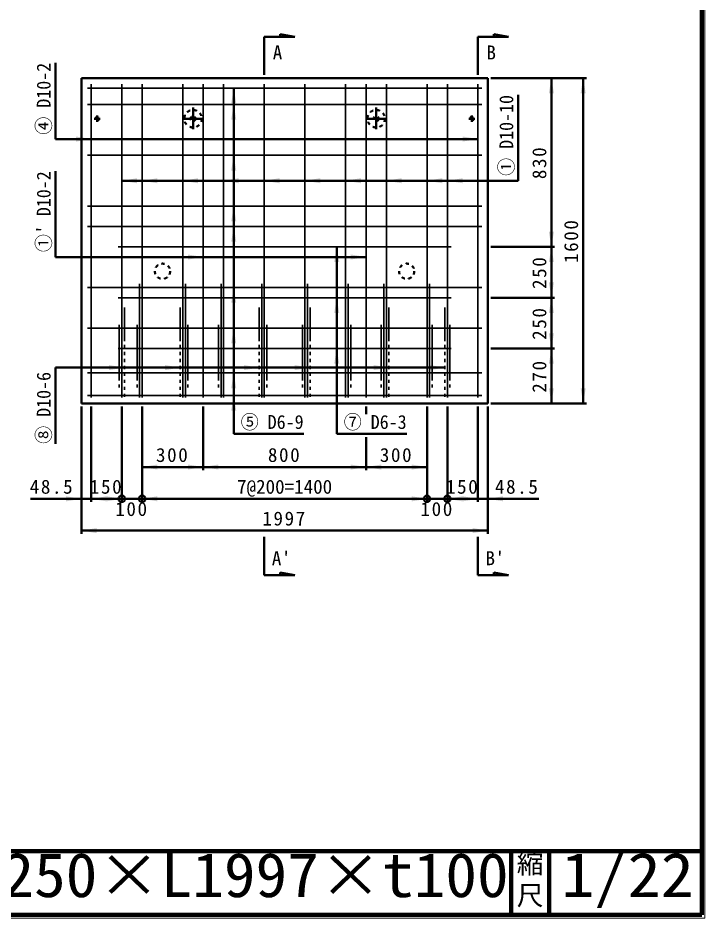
# Model space of a CAD drawing. Units: millimetres, scale not verified. Extents: x 100 to 4105, y 100 to 2870.
# Drawn here: x 3025 to 4105, y 100 to 1516 of the extents above; entities that cross this region are included whole.
import ezdxf
from ezdxf.enums import TextEntityAlignment as Align

# ---------------------------------------------------------------- set-up
doc = ezdxf.new("R2010")
doc.units = ezdxf.units.MM
doc.header["$LTSCALE"] = 5
doc.linetypes.add('USER2', pattern=[13.4, 10, -1.2, 1, -1.2])
doc.linetypes.add('USER3', pattern=[2.2, 1, -1.2])
doc.layers.add('V-nasSTD', color=7, linetype='Continuous', lineweight=50)
doc.styles.add('ＭＳ ゴシック', font='')
doc.styles.get('ＭＳ ゴシック').set_extended_font_data('MS Gothic')

msp = doc.modelspace()

# ---------------------------------------------------------------- hatches: boundary and pattern name
at = {"layer": 'V-nasSTD'}
for points in [[(3863.459, 1397.451), (3867.459, 1397.451), (3863.459, 1421.451), (3859.459, 1397.451)], [(3913.459, 1397.451), (3917.459, 1397.451), (3913.459, 1421.451), (3909.459, 1397.451)], [(3363.939, 1381.451), (3367.939, 1381.451), (3363.939, 1405.451), (3359.939, 1381.451)], [(3363.939, 1355.851), (3367.939, 1355.851), (3363.939, 1379.851), (3359.939, 1355.851)], [(3115.939, 1325.451), (3115.939, 1321.451), (3139.939, 1325.451), (3115.939, 1329.451)], [(3723.939, 1325.451), (3723.939, 1321.451), (3747.939, 1325.451), (3723.939, 1329.451)], [(3363.939, 1275.851), (3367.939, 1275.851), (3363.939, 1299.851), (3359.939, 1275.851)], [(3211.939, 1259.851), (3211.939, 1255.851), (3187.939, 1259.851), (3211.939, 1263.851)], [(3243.939, 1259.851), (3243.939, 1255.851), (3219.939, 1259.851), (3243.939, 1263.851)], [(3307.939, 1259.851), (3307.939, 1255.851), (3283.939, 1259.851), (3307.939, 1263.851)], [(3371.939, 1259.851), (3371.939, 1255.851), (3347.939, 1259.851), (3371.939, 1263.851)], [(3435.939, 1259.851), (3435.939, 1255.851), (3411.939, 1259.851), (3435.939, 1263.851)], [(3499.939, 1259.851), (3499.939, 1255.851), (3475.939, 1259.851), (3499.939, 1263.851)], [(3563.939, 1259.851), (3563.939, 1255.851), (3539.939, 1259.851), (3563.939, 1263.851)], [(3627.939, 1259.851), (3627.939, 1255.851), (3603.939, 1259.851), (3627.939, 1263.851)], [(3691.939, 1259.851), (3691.939, 1255.851), (3667.939, 1259.851), (3691.939, 1263.851)], [(3723.939, 1259.851), (3723.939, 1255.851), (3699.939, 1259.851), (3723.939, 1263.851)], [(3363.939, 1195.851), (3367.939, 1195.851), (3363.939, 1219.851), (3359.939, 1195.851)], [(3363.939, 1163.851), (3367.939, 1163.851), (3363.939, 1187.851), (3359.939, 1163.851)], [(3863.459, 1179.851), (3867.459, 1179.851), (3863.459, 1155.851), (3859.459, 1179.851)], [(3525.939, 1131.851), (3529.939, 1131.851), (3525.939, 1155.851), (3521.939, 1131.851)], [(3863.459, 1131.851), (3867.459, 1131.851), (3863.459, 1155.851), (3859.459, 1131.851)], [(3291.939, 1139.851), (3291.939, 1135.851), (3315.939, 1139.851), (3291.939, 1143.851)], [(3547.939, 1139.851), (3547.939, 1135.851), (3571.939, 1139.851), (3547.939, 1143.851)], [(3363.939, 1067.851), (3367.939, 1067.851), (3363.939, 1091.851), (3359.939, 1067.851)], [(3863.459, 1099.851), (3867.459, 1099.851), (3863.459, 1075.851), (3859.459, 1099.851)], [(3525.939, 1051.851), (3529.939, 1051.851), (3525.939, 1075.851), (3521.939, 1051.851)], [(3863.459, 1051.851), (3867.459, 1051.851), (3863.459, 1075.851), (3859.459, 1051.851)], [(3363.939, 1003.851), (3367.939, 1003.851), (3363.939, 1027.851), (3359.939, 1003.851)], [(3863.459, 1019.851), (3867.459, 1019.851), (3863.459, 995.851), (3859.459, 1019.851)], [(3525.939, 971.851), (3529.939, 971.851), (3525.939, 995.851), (3521.939, 971.851)], [(3863.459, 971.851), (3867.459, 971.851), (3863.459, 995.851), (3859.459, 971.851)], [(3167.939, 965.863), (3167.939, 961.863), (3191.939, 965.863), (3167.939, 969.863)], [(3255.939, 965.863), (3255.939, 961.863), (3279.939, 965.863), (3255.939, 969.863)], [(3379.939, 965.863), (3379.939, 961.863), (3403.939, 965.863), (3379.939, 969.863)], [(3459.939, 965.863), (3459.939, 961.863), (3483.939, 965.863), (3459.939, 969.863)], [(3583.939, 965.863), (3583.939, 961.863), (3607.939, 965.863), (3583.939, 969.863)], [(3671.939, 965.863), (3671.939, 961.863), (3695.939, 965.863), (3671.939, 969.863)], [(3363.939, 933.451), (3367.939, 933.451), (3363.939, 957.451), (3359.939, 933.451)], [(3363.939, 898.251), (3367.939, 898.251), (3363.939, 922.251), (3359.939, 898.251)], [(3863.459, 933.451), (3867.459, 933.451), (3863.459, 909.451), (3859.459, 933.451)], [(3913.459, 933.451), (3917.459, 933.451), (3913.459, 909.451), (3909.459, 933.451)], [(3243.939, 809.451), (3243.939, 805.451), (3219.939, 809.451), (3243.939, 813.451)], [(3291.939, 809.451), (3291.939, 805.451), (3315.939, 809.451), (3291.939, 813.451)], [(3339.939, 809.451), (3339.939, 805.451), (3315.939, 809.451), (3339.939, 813.451)], [(3547.939, 809.451), (3547.939, 805.451), (3571.939, 809.451), (3547.939, 813.451)], [(3595.939, 809.451), (3595.939, 805.451), (3571.939, 809.451), (3595.939, 813.451)], [(3643.939, 809.451), (3643.939, 805.451), (3667.939, 809.451), (3643.939, 813.451)], [(3100.419, 759.451), (3100.419, 755.451), (3124.419, 759.451), (3100.419, 763.451)], [(3163.939, 759.451), (3163.939, 755.451), (3139.939, 759.451), (3163.939, 763.451)], [(3163.939, 759.451), (3163.939, 755.451), (3187.939, 759.451), (3163.939, 763.451)], [(3243.939, 759.451), (3243.939, 755.451), (3219.939, 759.451), (3243.939, 763.451)], [(3243.939, 759.451), (3243.939, 755.451), (3219.939, 759.451), (3243.939, 763.451)], [(3643.939, 759.451), (3643.939, 755.451), (3667.939, 759.451), (3643.939, 763.451)], [(3723.939, 759.451), (3723.939, 755.451), (3699.939, 759.451), (3723.939, 763.451)], [(3723.939, 759.451), (3723.939, 755.451), (3747.939, 759.451), (3723.939, 763.451)], [(3787.459, 759.451), (3787.459, 755.451), (3763.459, 759.451), (3787.459, 763.451)], [(3148.419, 709.451), (3148.419, 705.451), (3124.419, 709.451), (3148.419, 713.451)], [(3739.459, 709.451), (3739.459, 705.451), (3763.459, 709.451), (3739.459, 713.451)]]:
    msp.add_hatch(color=256, dxfattribs=at).paths.add_polyline_path(points)

# ---------------------------------------------------------------- linework, layer by layer
at = {"layer": 'V-nasSTD', "lineweight": 100}
for p, q in [((4100, 105), (4100, 2865)), ((105, 205), (4100, 205)), ((3800, 205), (3800, 105)), ((3860, 205), (3860, 105)), ((105, 105), (4100, 105))]:
    msp.add_line(p, q, dxfattribs=at)
at = {"layer": 'V-nasSTD'}
for p, q in [((3436.939, 1486.451), (3436.939, 1490.291)), ((3436.939, 1490.291), (3459.979, 1486.451)), ((3772.939, 1486.451), (3772.939, 1490.291)), ((3772.939, 1490.291), (3795.979, 1486.451)), ((3411.939, 1426.451), (3411.939, 1486.451)), ((3436.939, 1486.451), (3411.939, 1486.451)), ((3436.939, 1486.451), (3459.979, 1486.451)), ((3747.939, 1426.451), (3747.939, 1486.451)), ((3772.939, 1486.451), (3747.939, 1486.451)), ((3772.939, 1486.451), (3795.979, 1486.451)), ((3083.939, 1325.451), (3083.939, 1445.451)), ((3124.419, 1421.451), (3124.419, 909.451)), ((3763.459, 1421.451), (3124.419, 1421.451)), ((3763.459, 909.451), (3763.459, 1421.451)), ((3768.459, 1421.451), (3918.459, 1421.451)), ((3863.459, 1421.451), (3863.459, 1155.851)), ((3913.459, 1421.451), (3913.459, 909.451)), ((3363.939, 861.451), (3363.939, 1405.451)), ((3811.459, 1259.851), (3811.459, 1394.851)), ((3747.939, 1325.451), (3083.939, 1325.451)), ((3083.939, 1139.851), (3083.939, 1274.851)), ((3811.459, 1259.851), (3187.939, 1259.851)), ((3525.939, 861.451), (3525.939, 1155.851)), ((3768.459, 1155.851), (3868.459, 1155.851)), ((3863.459, 1155.851), (3863.459, 1075.851)), ((3571.939, 1139.851), (3083.939, 1139.851)), ((3768.459, 1075.851), (3868.459, 1075.851)), ((3863.459, 1075.851), (3863.459, 995.851)), ((3768.459, 995.851), (3868.459, 995.851)), ((3863.459, 909.451), (3863.459, 995.851)), ((3083.939, 845.863), (3083.939, 965.863)), ((3695.939, 965.863), (3083.939, 965.863)), ((3124.419, 909.451), (3763.459, 909.451)), ((3768.459, 909.451), (3918.459, 909.451)), ((3124.419, 904.451), (3124.419, 704.451)), ((3139.939, 904.451), (3139.939, 754.451)), ((3187.939, 904.451), (3187.939, 754.451)), ((3219.939, 904.451), (3219.939, 754.451)), ((3315.939, 904.451), (3315.939, 804.451)), ((3571.939, 904.451), (3571.939, 892.451)), ((3667.939, 904.451), (3667.939, 754.451)), ((3699.939, 904.451), (3699.939, 754.451)), ((3747.939, 904.451), (3747.939, 754.451)), ((3763.459, 904.451), (3763.459, 704.451)), ((3363.939, 861.451), (3473.939, 861.451)), ((3525.939, 861.451), (3635.939, 861.451)), ((3571.939, 856.451), (3571.939, 804.451)), ((3219.939, 809.451), (3315.939, 809.451)), ((3571.939, 809.451), (3315.939, 809.451)), ((3667.939, 809.451), (3571.939, 809.451)), ((3044.419, 759.451), (3124.419, 759.451)), ((3124.419, 759.451), (3139.939, 759.451)), ((3139.939, 759.451), (3187.939, 759.451)), ((3187.939, 759.451), (3219.939, 759.451)), ((3219.939, 759.451), (3667.939, 759.451)), ((3699.939, 759.451), (3667.939, 759.451)), ((3747.939, 759.451), (3699.939, 759.451)), ((3763.459, 759.451), (3747.939, 759.451)), ((3843.459, 759.451), (3763.459, 759.451)), ((3124.419, 709.451), (3763.459, 709.451)), ((3411.939, 699.451), (3411.939, 639.451)), ((3747.939, 699.451), (3747.939, 639.451)), ((3436.939, 639.451), (3411.939, 639.451)), ((3436.939, 639.451), (3436.939, 643.291)), ((3436.939, 643.291), (3459.979, 639.451)), ((3436.939, 639.451), (3459.979, 639.451)), ((3772.939, 639.451), (3747.939, 639.451)), ((3772.939, 639.451), (3772.939, 643.291)), ((3772.939, 643.291), (3795.979, 639.451)), ((3795.979, 639.451), (3772.939, 639.451))]:
    msp.add_line(p, q, dxfattribs=at)
at = {"layer": 'V-nasSTD', "lineweight": 35}
for p, q in [((3134.019, 1405.451), (3753.859, 1405.451)), ((3139.939, 1411.851), (3139.939, 919.051)), ((3187.939, 1411.851), (3187.939, 919.051)), ((3219.939, 1411.851), (3219.939, 919.051)), ((3283.939, 1411.851), (3283.939, 919.051)), ((3315.939, 1411.851), (3315.939, 919.051)), ((3347.939, 1411.851), (3347.939, 919.051)), ((3411.939, 1411.851), (3411.939, 919.051)), ((3475.939, 1411.851), (3475.939, 919.051)), ((3539.939, 1411.851), (3539.939, 919.051)), ((3571.939, 1411.851), (3571.939, 919.051)), ((3603.939, 1411.851), (3603.939, 919.051)), ((3667.939, 1411.851), (3667.939, 919.051)), ((3699.939, 1411.851), (3699.939, 919.051)), ((3747.939, 1411.851), (3747.939, 919.051)), ((3134.019, 1379.851), (3753.859, 1379.851)), ((3134.019, 1299.851), (3753.859, 1299.851)), ((3134.019, 1219.851), (3753.859, 1219.851)), ((3134.019, 1187.851), (3753.859, 1187.851)), ((3182.019, 1155.851), (3705.859, 1155.851)), ((3134.019, 1091.851), (3753.859, 1091.851)), ((3215.939, 1097.451), (3215.939, 919.051)), ((3287.939, 1097.451), (3287.939, 919.051)), ((3343.939, 1097.451), (3343.939, 919.051)), ((3407.939, 1097.451), (3407.939, 919.051)), ((3479.939, 1097.451), (3479.939, 919.051)), ((3543.939, 1097.451), (3543.939, 919.051)), ((3599.939, 1097.451), (3599.939, 919.051)), ((3671.939, 1097.451), (3671.939, 919.051)), ((3182.019, 1075.851), (3705.859, 1075.851)), ((3191.939, 1060.679), (3191.939, 1012.679)), ((3279.939, 1060.679), (3279.939, 1012.679)), ((3403.939, 1060.679), (3403.939, 1012.679)), ((3483.939, 1060.679), (3483.939, 1012.679)), ((3607.939, 1060.679), (3607.939, 1012.679)), ((3695.939, 1060.679), (3695.939, 1012.679)), ((3134.019, 1027.851), (3753.859, 1027.851)), ((3183.939, 1033.22), (3183.939, 950.34)), ((3211.939, 1033.22), (3211.939, 950.34)), ((3291.939, 1033.22), (3291.939, 950.34)), ((3339.939, 1033.22), (3339.939, 950.34)), ((3415.939, 1033.22), (3415.939, 950.34)), ((3471.939, 1033.22), (3471.939, 950.34)), ((3547.939, 1033.22), (3547.939, 950.34)), ((3595.939, 1033.22), (3595.939, 950.34)), ((3675.939, 1033.22), (3675.939, 950.34)), ((3703.939, 1033.22), (3703.939, 950.34)), ((3182.019, 995.851), (3705.859, 995.851)), ((3134.019, 957.451), (3753.859, 957.451)), ((3134.019, 922.251), (3753.859, 922.251))]:
    msp.add_line(p, q, dxfattribs=at)
at = {"layer": 'V-nasSTD', "linetype": 'USER2'}
for p, q in [((3299.939, 1374.891), (3299.939, 1340.971)), ((3587.939, 1374.891), (3587.939, 1340.971)), ((3149.379, 1352.651), (3149.379, 1362.251)), ((3738.499, 1352.651), (3738.499, 1362.251)), ((3144.579, 1357.451), (3154.179, 1357.451)), ((3282.979, 1357.451), (3316.899, 1357.451)), ((3570.979, 1357.451), (3604.899, 1357.451)), ((3733.699, 1357.451), (3743.299, 1357.451))]:
    msp.add_line(p, q, dxfattribs=at)
at = {"layer": 'V-nasSTD', "linetype": 'USER3', "lineweight": 35}
for p, q in [((3191.939, 1012.679), (3191.939, 916.491)), ((3279.939, 1012.679), (3279.939, 916.491)), ((3403.939, 1012.679), (3403.939, 916.491)), ((3483.939, 1012.679), (3483.939, 916.491)), ((3607.939, 1012.679), (3607.939, 916.491)), ((3695.939, 1012.679), (3695.939, 916.491)), ((3183.939, 950.34), (3183.939, 931.851)), ((3211.939, 950.34), (3211.939, 931.851)), ((3291.939, 950.34), (3291.939, 931.851)), ((3339.939, 950.34), (3339.939, 931.851)), ((3415.939, 950.34), (3415.939, 931.851)), ((3471.939, 950.34), (3471.939, 931.851)), ((3547.939, 950.34), (3547.939, 931.851)), ((3595.939, 950.34), (3595.939, 931.851)), ((3675.939, 950.34), (3675.939, 931.851)), ((3703.939, 950.34), (3703.939, 931.851))]:
    msp.add_line(p, q, dxfattribs=at)
at = {"layer": 'V-nasSTD', "lineweight": 13}
msp.add_lwpolyline([(100, 100), (100, 2870), (4105, 2870), (4105, 100)], close=True, dxfattribs=at)
at = {"layer": 'V-nasSTD', "linetype": 'USER3'}
for centre, radius in [((3149.379, 1357.451), 3.04), ((3149.379, 1357.451), 1.92), ((3299.939, 1357.451), 13.76), ((3299.939, 1357.451), 4), ((3587.939, 1357.451), 13.76), ((3587.939, 1357.451), 4), ((3738.499, 1357.451), 3.04), ((3738.499, 1357.451), 1.92), ((3149.379, 1357.451), 1.6), ((3738.499, 1357.451), 1.6), ((3251.939, 1117.451), 12), ((3635.939, 1117.451), 12)]:
    msp.add_circle(centre, radius, dxfattribs=at)
at = {"layer": 'V-nasSTD'}
for centre in [(3187.939, 759.451), (3219.939, 759.451), (3667.939, 759.451), (3699.939, 759.451)]:
    msp.add_circle(centre, 5, dxfattribs=at)

# ---------------------------------------------------------------- texts
at = {"layer": 'V-nasSTD', "style": 'ＭＳ ゴシック'}
for s, p in [('A', (3432.805, 1472.627)), ('B', (3768.805, 1472.627)), ('7@200=1400', (3443.939, 789.451)), ("A'", (3438.828, 677.008)), ("B'", (3774.828, 677.008))]:
    msp.add_text(s, height=21.99, dxfattribs=at).set_placement(p, align=Align.TOP_CENTER)
at = {"layer": 'V-nasSTD', "style": 'ＭＳ ゴシック', "width": 0.95}
for s, p in [('④ D10-2', (3054.131, 1388.816)), ('① D10-10', (3781.651, 1331.137)), ("①' D10-2", (3054.131, 1211.137)), ('⑧ D10-6', (3054.131, 902.498))]:
    msp.add_text(s, height=21.85, rotation=90, dxfattribs=at).set_placement(p, align=Align.TOP_CENTER)
for s, p in [('⑤ D6-9', (3424.384, 891.259)), ('⑦ D6-3', (3586.384, 891.259))]:
    msp.add_text(s, height=21.85, dxfattribs=at).set_placement(p, align=Align.TOP_CENTER)
at = {"layer": 'V-nasSTD', "style": 'ＭＳ ゴシック'}
for s, width, p in [('H1600×B1250×L1997×t100', 1.05, (2552.5, 202.508)), ('1/22', 1.1, (3879, 202.582))]:
    msp.add_text(s, height=69.65, dxfattribs=dict(at, width=width)).set_placement(p, align=Align.TOP_LEFT)
for s, p in [('縮', (3808.982, 200.999)), ('尺', (3808.976, 151.01))]:
    msp.add_text(s, height=30.79, dxfattribs=at).set_placement(p, align=Align.TOP_LEFT)
at = {"layer": 'V-nasSTD', "char_height": 21.99, "attachment_point": 2, "rotation": 90, "style": 'ＭＳ ゴシック'}
for s, insert in [('\\T1.17;830', (3833.459, 1288.651)), ('\\T1.17;1600', (3883.459, 1165.451)), ('\\T1.17;250', (3833.459, 1115.851)), ('\\T1.17;250', (3833.459, 1035.851)), ('\\T1.17;270', (3833.459, 952.651))]:
    msp.add_mtext(s, dxfattribs=dict(at, insert=insert))
at = {"layer": 'V-nasSTD', "char_height": 21.99, "attachment_point": 2, "style": 'ＭＳ ゴシック'}
for s, insert in [('\\T1.17;300', (3267.939, 839.451)), ('\\T1.17;800', (3443.939, 839.451)), ('\\T1.17;300', (3619.939, 839.451)), ('\\T1.17;48.5', (3078.169, 789.451)), ('\\T1.17;150', (3163.939, 789.451)), ('\\T1.17;150', (3723.939, 789.451)), ('\\T1.17;48.5', (3809.709, 789.451)), ('\\T1.17;100', (3203.939, 754.451)), ('\\T1.17;100', (3683.939, 754.451)), ('\\T1.17;1997', (3443.939, 739.451))]:
    msp.add_mtext(s, dxfattribs=dict(at, insert=insert))

doc.saveas('drawing.dxf')
